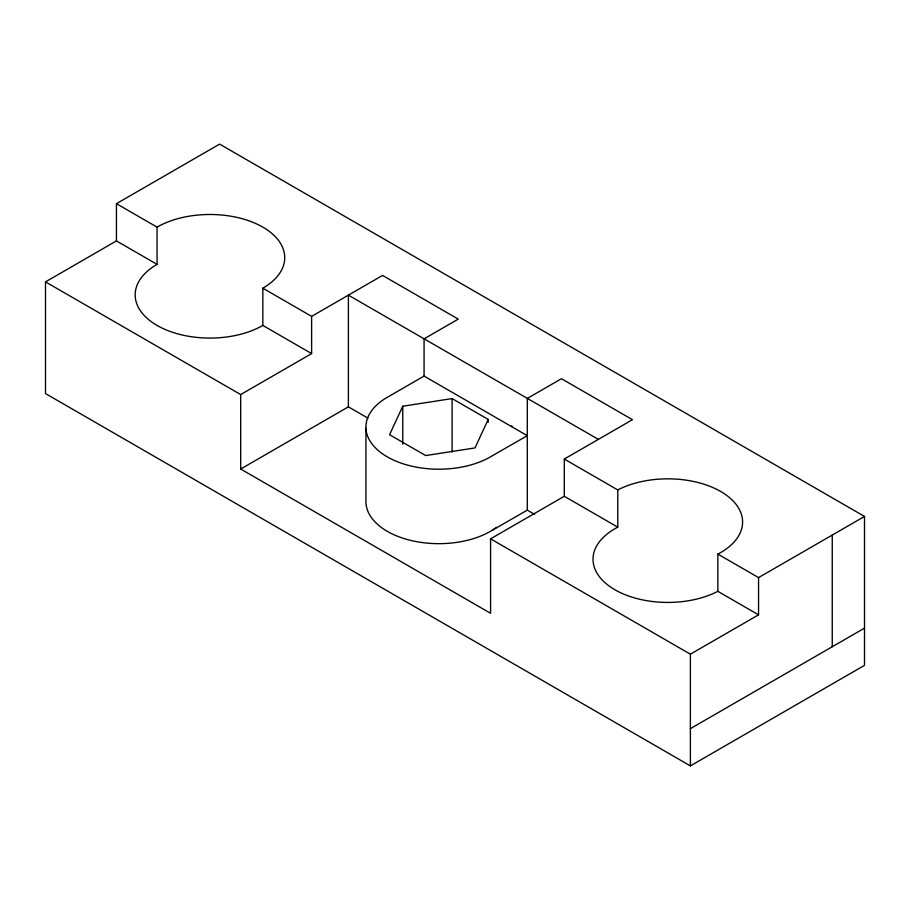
<?xml version="1.0" encoding="UTF-8"?>
<svg xmlns="http://www.w3.org/2000/svg" width="910" height="910" viewBox="0 0 910 910"><rect width="100%" height="100%" fill="white"/><g stroke="black" fill="none" stroke-linecap="round" stroke-linejoin="round"><path stroke-width="1.36" d="M511.659 426.653L511.807 425.834M402.766 406.224L389.548 434.707L425.664 455.557L474.986 447.925L488.215 419.442L452.099 398.591L402.766 406.224L402.766 444.16M116.434 240.911L116.434 203.681L219.617 144.11L864.5 516.436L864.5 665.358L690.383 765.89L45.5 393.564L45.5 281.873L116.434 240.911L157.066 264.366A74.779 43.179 0 0 0 157.066 325.427A74.779 43.179 0 0 0 262.831 325.427L311.618 353.603L311.618 316.373L382.564 275.423L458.242 319.114L424.071 338.85L424.071 376.08L527.288 435.674L491.969 455.967A72.959 42.122 0 0 1 388.832 457.73A72.959 42.122 0 0 1 385.783 398.182L424.071 376.08M45.5 281.873L240.684 394.565L311.618 353.603M240.684 394.565L240.684 469.025L348.382 406.85L367.913 418.122M240.684 469.025L490.581 613.294L490.581 538.834L564.28 496.28L564.28 459.049L632.45 419.692L561.47 378.708L527.288 398.443L527.288 510.146L534.636 514.377M564.28 459.049L617.765 489.933A74.779 43.179 0 0 1 723.382 493.118A74.779 43.179 0 0 1 717.854 554.099L758.553 577.6L864.5 516.436M490.581 538.834L690.383 654.188L758.553 614.83L758.553 577.6M690.383 728.66L864.5 628.128M491.969 530.428L527.288 510.146M598.359 439.371L348.382 295.147L348.382 406.85M116.434 203.681L157.066 227.136A74.779 43.179 0 0 1 262.831 227.136A74.779 43.179 0 0 1 262.831 288.197L262.831 325.427M262.831 288.197L311.618 316.373M564.28 496.28L617.765 527.163A74.779 43.179 0 0 0 612.237 588.144A74.779 43.179 0 0 0 717.854 591.329L758.553 614.83M832.252 535.046L832.252 646.748M717.854 554.099L717.854 591.329M690.383 654.188L690.383 765.89M617.765 489.933L617.765 527.163M488.215 419.442L488.215 422.251M452.099 398.591L452.099 451.986M365.945 428.314L365.945 502.786A72.959 42.122 0 0 0 416.234 541.587A72.959 42.122 0 0 0 496.473 527.39M157.066 227.136L157.066 264.366"/></g></svg>
